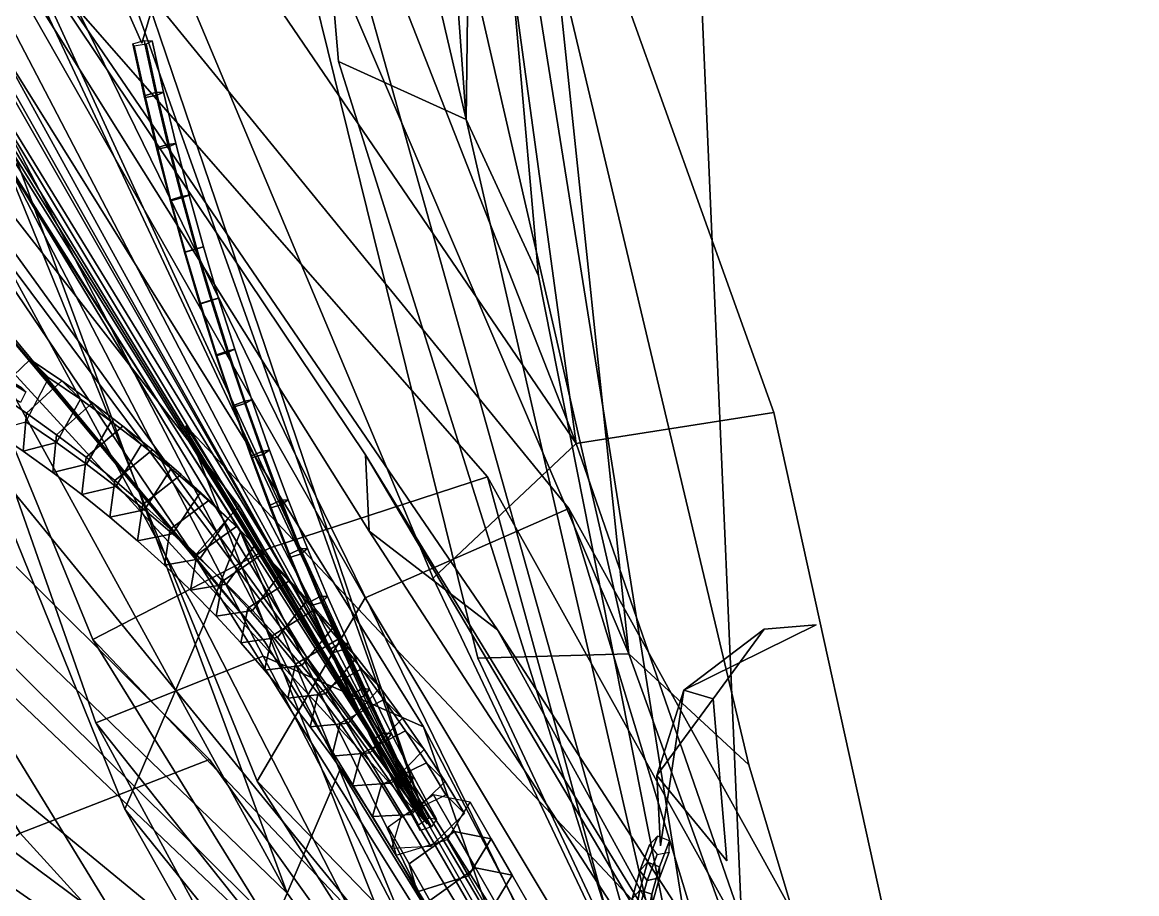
# Model space of a CAD drawing. Header units: metres. Extents: x -366 to 149, y -229 to 234.
# Drawn here: x -98.25 to -73.37, y 153.18 to 172.63 of the extents above; entities that cross this region are included whole.
import ezdxf

# ---------------------------------------------------------------- set-up
doc = ezdxf.new("R2010")
doc.units = ezdxf.units.M

msp = doc.modelspace()

# ---------------------------------------------------------------- linework, layer by layer
at = {"layer": 'coral-li_Intrnd', "color": 3}
for points in [[(-97.3675, 164.6307, 482.2883), (-98.07144, 165.1072, 482.7864), (-98.8379, 164.3724, 482.4055), (-98.1527, 163.909, 481.9208)], [(-96.9505, 164.2169, 483.2735), (-97.6544, 164.6933, 483.7716), (-98.07144, 165.1072, 482.7864), (-97.3675, 164.6307, 482.2883)], [(-97.488, 163.2493, 483.4912), (-98.1732, 163.7127, 483.9759), (-97.6544, 164.6933, 483.7716), (-96.9505, 164.2169, 483.2735)], [(-96.6783, 164.1352, 481.7884), (-97.3675, 164.6307, 482.2883), (-98.1527, 163.909, 481.9208), (-97.4818, 163.427, 481.4343)], [(-96.2613, 163.7213, 482.7736), (-96.9505, 164.2169, 483.2735), (-97.3675, 164.6307, 482.2883), (-96.6783, 164.1352, 481.7884)], [(-98.1527, 163.909, 481.9208), (-98.8379, 164.3724, 482.4055), (-98.9005, 163.5156, 483.1365), (-98.2267, 163.0601, 482.66)], [(-96.8171, 162.7672, 483.0047), (-97.488, 163.2493, 483.4912), (-96.9505, 164.2169, 483.2735), (-96.2613, 163.7213, 482.7736)], [(-96.00427, 163.6207, 481.2869), (-96.6783, 164.1352, 481.7884), (-97.4818, 163.427, 481.4343), (-96.8255, 162.9266, 480.9463)], [(-95.5872, 163.2069, 482.2721), (-96.2613, 163.7213, 482.7736), (-96.6783, 164.1352, 481.7884), (-96.00427, 163.6207, 481.2869)], [(-98.2267, 163.0601, 482.66), (-98.9005, 163.5156, 483.1365), (-98.1732, 163.7127, 483.9759), (-97.488, 163.2493, 483.4912)], [(-97.4818, 163.427, 481.4343), (-98.1527, 163.909, 481.9208), (-98.2267, 163.0601, 482.66), (-97.567, 162.5864, 482.1817)], [(-96.1608, 162.2668, 482.5167), (-96.8171, 162.7672, 483.0047), (-96.2613, 163.7213, 482.7736), (-95.5872, 163.2069, 482.2721)], [(-95.3456, 163.0878, 480.7843), (-96.00427, 163.6207, 481.2869), (-96.8255, 162.9266, 480.9463), (-96.1843, 162.4081, 480.4571)], [(-94.9286, 162.6739, 481.7695), (-95.5872, 163.2069, 482.2721), (-96.00427, 163.6207, 481.2869), (-95.3456, 163.0878, 480.7843)], [(-97.567, 162.5864, 482.1817), (-98.2267, 163.0601, 482.66), (-97.488, 163.2493, 483.4912), (-96.8171, 162.7672, 483.0047)], [(-96.8255, 162.9266, 480.9463), (-97.4818, 163.427, 481.4343), (-97.567, 162.5864, 482.1817), (-96.9218, 162.0946, 481.702)], [(-95.5196, 161.7484, 482.0275), (-96.1608, 162.2668, 482.5167), (-95.5872, 163.2069, 482.2721), (-94.9286, 162.6739, 481.7695)], [(-94.7029, 162.5367, 480.2806), (-95.3456, 163.0878, 480.7843), (-96.1843, 162.4081, 480.4571), (-95.5586, 161.872, 479.967)], [(-94.2858, 162.1228, 481.2659), (-94.9286, 162.6739, 481.7695), (-95.3456, 163.0878, 480.7843), (-94.7029, 162.5367, 480.2806)], [(-96.9218, 162.0946, 481.702), (-97.567, 162.5864, 482.1817), (-96.8171, 162.7672, 483.0047), (-96.1608, 162.2668, 482.5167)], [(-96.1843, 162.4081, 480.4571), (-96.8255, 162.9266, 480.9463), (-96.9218, 162.0946, 481.702), (-96.2913, 161.5851, 481.2211)], [(-94.07642, 161.9676, 479.7764), (-94.7029, 162.5367, 480.2806), (-95.5586, 161.872, 479.967), (-94.9487, 161.3184, 479.4763)], [(-94.8939, 161.2123, 481.5374), (-95.5196, 161.7484, 482.0275), (-94.9286, 162.6739, 481.7695), (-94.2858, 162.1228, 481.2659)], [(-93.6593, 161.5537, 480.7616), (-94.2858, 162.1228, 481.2659), (-94.7029, 162.5367, 480.2806), (-94.07642, 161.9676, 479.7764)], [(-96.2913, 161.5851, 481.2211), (-96.9218, 162.0946, 481.702), (-96.1608, 162.2668, 482.5167), (-95.5196, 161.7484, 482.0275)], [(-95.5586, 161.872, 479.967), (-96.1843, 162.4081, 480.4571), (-96.2913, 161.5851, 481.2211), (-95.676, 161.0582, 480.7393)], [(-93.4666, 161.3811, 479.2719), (-94.07642, 161.9676, 479.7764), (-94.9487, 161.3184, 479.4763), (-94.355, 160.7478, 478.9853)], [(-94.284, 160.6587, 481.0467), (-94.8939, 161.2123, 481.5374), (-94.2858, 162.1228, 481.2659), (-93.6593, 161.5537, 480.7616)], [(-93.04957, 160.9672, 480.2571), (-93.6593, 161.5537, 480.7616), (-94.07642, 161.9676, 479.7764), (-93.4666, 161.3811, 479.2719)], [(-95.676, 161.0582, 480.7393), (-96.2913, 161.5851, 481.2211), (-95.5196, 161.7484, 482.0275), (-94.8939, 161.2123, 481.5374)], [(-94.9487, 161.3184, 479.4763), (-95.5586, 161.872, 479.967), (-95.676, 161.0582, 480.7393), (-95.0763, 160.5141, 480.2569)], [(-93.6903, 160.0881, 480.5557), (-94.284, 160.6587, 481.0467), (-93.6593, 161.5537, 480.7616), (-93.04957, 160.9672, 480.2571)], [(-95.0763, 160.5141, 480.2569), (-95.676, 161.0582, 480.7393), (-94.8939, 161.2123, 481.5374), (-94.284, 160.6587, 481.0467)], [(-94.355, 160.7478, 478.9853), (-94.9487, 161.3184, 479.4763), (-95.0763, 160.5141, 480.2569), (-94.4924, 159.9533, 479.7741)], [(-92.8737, 160.7773, 478.7673), (-93.4666, 161.3811, 479.2719), (-94.355, 160.7478, 478.9853), (-93.7778, 160.1605, 478.4942)], [(-92.4567, 160.3634, 479.7525), (-93.04957, 160.9672, 480.2571), (-93.4666, 161.3811, 479.2719), (-92.8737, 160.7773, 478.7673)], [(-93.1131, 159.5007, 480.0646), (-93.6903, 160.0881, 480.5557), (-93.04957, 160.9672, 480.2571), (-92.4567, 160.3634, 479.7525)], [(-93.7778, 160.1605, 478.4942), (-94.355, 160.7478, 478.9853), (-94.4924, 159.9533, 479.7741), (-93.9249, 159.376, 479.2914)], [(-92.2983, 160.1568, 478.2631), (-92.8737, 160.7773, 478.7673), (-93.7778, 160.1605, 478.4942), (-93.2176, 159.5567, 478.0034)], [(-91.8813, 159.7429, 479.2483), (-92.4567, 160.3634, 479.7525), (-92.8737, 160.7773, 478.7673), (-92.2983, 160.1568, 478.2631)], [(-94.4924, 159.9533, 479.7741), (-95.0763, 160.5141, 480.2569), (-94.284, 160.6587, 481.0467), (-93.6903, 160.0881, 480.5557)], [(-92.5528, 158.897, 479.5739), (-93.1131, 159.5007, 480.0646), (-92.4567, 160.3634, 479.7525), (-91.8813, 159.7429, 479.2483)], [(-93.9249, 159.376, 479.2914), (-94.4924, 159.9533, 479.7741), (-93.6903, 160.0881, 480.5557), (-93.1131, 159.5007, 480.0646)], [(-93.2176, 159.5567, 478.0034), (-93.7778, 160.1605, 478.4942), (-93.9249, 159.376, 479.2914), (-93.374, 158.7827, 478.8089)], [(-91.7406, 159.5198, 477.7594), (-92.2983, 160.1568, 478.2631), (-93.2176, 159.5567, 478.0034), (-92.6745, 158.937, 477.5133)], [(-91.3235, 159.1059, 478.7446), (-91.8813, 159.7429, 479.2483), (-92.2983, 160.1568, 478.2631), (-91.7406, 159.5198, 477.7594)], [(-92.00986, 158.2773, 479.0836), (-92.5528, 158.897, 479.5739), (-91.8813, 159.7429, 479.2483), (-91.3235, 159.1059, 478.7446)], [(-93.374, 158.7827, 478.8089), (-93.9249, 159.376, 479.2914), (-93.1131, 159.5007, 480.0646), (-92.5528, 158.897, 479.5739)], [(-92.6745, 158.937, 477.5133), (-93.2176, 159.5567, 478.0034), (-93.374, 158.7827, 478.8089), (-92.84, 158.1736, 478.327)], [(-91.2009, 158.8667, 477.2566), (-91.7406, 159.5198, 477.7594), (-92.6745, 158.937, 477.5133), (-92.1491, 158.3017, 477.0239)], [(-90.7839, 158.4528, 478.2418), (-91.3235, 159.1059, 478.7446), (-91.7406, 159.5198, 477.7594), (-91.2009, 158.8667, 477.2566)], [(-91.4844, 157.642, 478.5943), (-92.00986, 158.2773, 479.0836), (-91.3235, 159.1059, 478.7446), (-90.7839, 158.4528, 478.2418)], [(-92.84, 158.1736, 478.327), (-93.374, 158.7827, 478.8089), (-92.5528, 158.897, 479.5739), (-92.00986, 158.2773, 479.0836)], [(-92.1491, 158.3017, 477.0239), (-92.6745, 158.937, 477.5133), (-92.84, 158.1736, 478.327), (-92.3233, 157.5491, 477.8459)], [(-90.6796, 158.198, 476.755), (-91.2009, 158.8667, 477.2566), (-92.1491, 158.3017, 477.0239), (-91.6415, 157.6511, 476.5358)], [(-90.2626, 157.7841, 477.7402), (-90.7839, 158.4528, 478.2418), (-91.2009, 158.8667, 477.2566), (-90.6796, 158.198, 476.755)], [(-92.3233, 157.5491, 477.8459), (-92.84, 158.1736, 478.327), (-92.00986, 158.2773, 479.0836), (-91.4844, 157.642, 478.5943)], [(-91.6415, 157.6511, 476.5358), (-92.1491, 158.3017, 477.0239), (-92.3233, 157.5491, 477.8459), (-91.8242, 156.9096, 477.366)], [(-90.9768, 156.9914, 478.1061), (-91.4844, 157.642, 478.5943), (-90.7839, 158.4528, 478.2418), (-90.2626, 157.7841, 477.7402)], [(-90.177, 157.514, 476.2549), (-90.6796, 158.198, 476.755), (-91.6415, 157.6511, 476.5358), (-91.1522, 156.9856, 476.0491)], [(-89.76, 157.1001, 477.2401), (-90.2626, 157.7841, 477.7402), (-90.6796, 158.198, 476.755), (-90.177, 157.514, 476.2549)], [(-90.4874, 156.3259, 477.6194), (-90.9768, 156.9914, 478.1061), (-90.2626, 157.7841, 477.7402), (-89.76, 157.1001, 477.2401)], [(-91.8242, 156.9096, 477.366), (-92.3233, 157.5491, 477.8459), (-91.4844, 157.642, 478.5943), (-90.9768, 156.9914, 478.1061)], [(-91.1522, 156.9856, 476.0491), (-91.6415, 157.6511, 476.5358), (-91.8242, 156.9096, 477.366), (-91.3429, 156.2556, 476.8876)], [(-89.6934, 156.8152, 475.7567), (-90.177, 157.514, 476.2549), (-91.1522, 156.9856, 476.0491), (-90.6813, 156.3057, 475.5641)], [(-89.2764, 156.4013, 476.7419), (-89.76, 157.1001, 477.2401), (-90.177, 157.514, 476.2549), (-89.6934, 156.8152, 475.7567)], [(-91.3429, 156.2556, 476.8876), (-91.8242, 156.9096, 477.366), (-90.9768, 156.9914, 478.1061), (-90.4874, 156.3259, 477.6194)], [(-90.6813, 156.3057, 475.5641), (-91.1522, 156.9856, 476.0491), (-91.3429, 156.2556, 476.8876), (-90.8798, 155.5873, 476.4108)], [(-90.01657, 155.646, 477.1345), (-90.4874, 156.3259, 477.6194), (-89.76, 157.1001, 477.2401), (-89.2764, 156.4013, 476.7419)], [(-89.2291, 156.1019, 475.2605), (-89.6934, 156.8152, 475.7567), (-90.6813, 156.3057, 475.5641), (-90.2291, 155.6118, 475.0812)], [(-88.8121, 155.688, 476.2457), (-89.2764, 156.4013, 476.7419), (-89.6934, 156.8152, 475.7567), (-89.2291, 156.1019, 475.2605)], [(-90.8798, 155.5873, 476.4108), (-91.3429, 156.2556, 476.8876), (-90.4874, 156.3259, 477.6194), (-90.01657, 155.646, 477.1345)], [(-90.2291, 155.6118, 475.0812), (-90.6813, 156.3057, 475.5641), (-90.8798, 155.5873, 476.4108), (-90.4352, 154.9052, 475.936)], [(-89.5644, 154.952, 476.6516), (-90.01657, 155.646, 477.1345), (-89.2764, 156.4013, 476.7419), (-88.8121, 155.688, 476.2457)], [(-88.7927, 155.3888, 474.7762), (-89.2291, 156.1019, 475.2605), (-90.2291, 155.6118, 475.0812), (-89.7928, 154.8986, 474.5969)], [(-88.3757, 154.9749, 475.7614), (-88.8121, 155.688, 476.2457), (-89.2291, 156.1019, 475.2605), (-88.7927, 155.3888, 474.7762)], [(-90.4352, 154.9052, 475.936), (-90.8798, 155.5873, 476.4108), (-90.01657, 155.646, 477.1345), (-89.5644, 154.952, 476.6516)], [(-89.7928, 154.8986, 474.5969), (-90.2291, 155.6118, 475.0812), (-90.4352, 154.9052, 475.936), (-89.9988, 154.192, 475.4518)], [(-89.128, 154.2389, 476.1673), (-89.5644, 154.952, 476.6516), (-88.8121, 155.688, 476.2457), (-88.3757, 154.9749, 475.7614)], [(-88.6002, 154.5739, 473.9558), (-89.06879, 155.3902, 474.4971), (-90.08513, 154.664, 474.7127), (-89.6166, 153.8476, 474.1714)], [(-87.7837, 154.409, 474.9113), (-88.2522, 155.2253, 475.4526), (-89.06879, 155.3902, 474.4971), (-88.6002, 154.5739, 473.9558)], [(-88.2878, 153.5793, 475.7264), (-88.7563, 154.3956, 476.2677), (-88.2522, 155.2253, 475.4526), (-87.7837, 154.409, 474.9113)], [(-89.9988, 154.192, 475.4518), (-90.4352, 154.9052, 475.936), (-89.5644, 154.952, 476.6516), (-89.128, 154.2389, 476.1673)], [(-89.6166, 153.8476, 474.1714), (-90.08513, 154.664, 474.7127), (-89.9062, 154.0434, 475.8035), (-89.4377, 153.2271, 475.2622)], [(-88.1317, 153.7576, 473.4146), (-88.6002, 154.5739, 473.9558), (-89.6166, 153.8476, 474.1714), (-89.1481, 153.0313, 473.6302)], [(-87.3152, 153.5927, 474.3701), (-87.7837, 154.409, 474.9113), (-88.6002, 154.5739, 473.9558), (-88.1317, 153.7576, 473.4146)], [(-89.4377, 153.2271, 475.2622), (-89.9062, 154.0434, 475.8035), (-88.7563, 154.3956, 476.2677), (-88.2878, 153.5793, 475.7264)], [(-87.8193, 152.7629, 475.1852), (-88.2878, 153.5793, 475.7264), (-87.7837, 154.409, 474.9113), (-87.3152, 153.5927, 474.3701)], [(-89.1481, 153.0313, 473.6302), (-89.6166, 153.8476, 474.1714), (-89.4377, 153.2271, 475.2622), (-88.9692, 152.4108, 474.7209)], [(-87.6632, 152.9413, 472.8733), (-88.1317, 153.7576, 473.4146), (-89.1481, 153.0313, 473.6302), (-88.6795, 152.215, 473.0889)], [(-86.8467, 152.7764, 473.8288), (-87.3152, 153.5927, 474.3701), (-88.1317, 153.7576, 473.4146), (-87.6632, 152.9413, 472.8733)], [(-88.9692, 152.4108, 474.7209), (-89.4377, 153.2271, 475.2622), (-88.2878, 153.5793, 475.7264), (-87.8193, 152.7629, 475.1852)], [(-87.3508, 151.9466, 474.6439), (-87.8193, 152.7629, 475.1852), (-87.3152, 153.5927, 474.3701), (-86.8467, 152.7764, 473.8288)]]:
    msp.add_3dface(points, dxfattribs=at)
at = {"layer": 'coral-li_Leaf', "color": 3}
for points in [[(-94.531, 175.7065, 477.1735), (-96.969, 175.3188, 476.3138), (-95.5802, 172.1651, 477.9004)], [(-94.531, 175.7065, 477.1735), (-95.5802, 172.1651, 477.9004), (-96.969, 175.3188, 476.3138)], [(-81.6875, 159.0879, 485.0714), (-80.5259, 159.1846, 482.1995), (-83.4784, 157.7223, 482.9172)], [(-81.6875, 159.0879, 485.0714), (-83.4784, 157.7223, 482.9172), (-80.5259, 159.1846, 482.1995)], [(-83.4784, 157.7223, 482.9172), (-82.8259, 157.5351, 486.6859), (-81.6875, 159.0879, 485.0714)], [(-83.4784, 157.7223, 482.9172), (-81.6875, 159.0879, 485.0714), (-82.8259, 157.5351, 486.6859)], [(-84.08285, 155.8219, 484.7333), (-83.4784, 157.7223, 482.9172), (-84.00317, 154.2538, 481.1805)], [(-84.08285, 155.8219, 484.7333), (-84.00317, 154.2538, 481.1805), (-83.4784, 157.7223, 482.9172)], [(-84.08285, 155.8219, 484.7333), (-82.8259, 157.5351, 486.6859), (-83.4784, 157.7223, 482.9172)], [(-84.08285, 155.8219, 484.7333), (-83.4784, 157.7223, 482.9172), (-82.8259, 157.5351, 486.6859)], [(-82.5244, 153.9133, 487.0021), (-82.8259, 157.5351, 486.6859), (-84.08285, 155.8219, 484.7333)], [(-82.5244, 153.9133, 487.0021), (-84.08285, 155.8219, 484.7333), (-82.8259, 157.5351, 486.6859)]]:
    msp.add_3dface(points, dxfattribs=at)
at = {"layer": 'coral-li_Mrstm', "color": 3}
for points in [[(-104.8204, 188.6067, 494.475), (-101.2788, 190.2804, 492.2462), (-89.2143, 154.741, 475.3503)], [(-104.8204, 188.6067, 494.475), (-89.2143, 154.741, 475.3503), (-101.2788, 190.2804, 492.2462)], [(-91.1929, 171.7577, 493.0459), (-92.6664, 189.0197, 507.8981), (-88.3433, 170.461, 496.4213)], [(-91.1929, 171.7577, 493.0459), (-88.3433, 170.461, 496.4213), (-92.6664, 189.0197, 507.8981)], [(-92.6664, 189.0197, 507.8981), (-89.5675, 187.4112, 511.6408), (-88.3433, 170.461, 496.4213)], [(-92.6664, 189.0197, 507.8981), (-88.3433, 170.461, 496.4213), (-89.5675, 187.4112, 511.6408)], [(-89.2143, 154.741, 475.3503), (-106.3688, 185.128, 497.0626), (-104.8204, 188.6067, 494.475)], [(-89.2143, 154.741, 475.3503), (-104.8204, 188.6067, 494.475), (-106.3688, 185.128, 497.0626)], [(-108.8452, 187.3463, 492.8919), (-109.7087, 187.922, 488.5063), (-89.2143, 154.741, 475.3503)], [(-108.8452, 187.3463, 492.8919), (-89.2143, 154.741, 475.3503), (-109.7087, 187.922, 488.5063)], [(-89.2143, 154.741, 475.3503), (-105.6423, 186.2432, 496.0095), (-108.8452, 187.3463, 492.8919)], [(-89.2143, 154.741, 475.3503), (-108.8452, 187.3463, 492.8919), (-105.6423, 186.2432, 496.0095)], [(-88.3433, 170.461, 496.4213), (-89.5675, 187.4112, 511.6408), (-88.1767, 183.4072, 514.5099)], [(-88.3433, 170.461, 496.4213), (-88.1767, 183.4072, 514.5099), (-89.5675, 187.4112, 511.6408)], [(-89.2143, 154.741, 475.3503), (-106.6942, 186.5054, 494.7036), (-110.6413, 184.3971, 495.7852)], [(-89.2143, 154.741, 475.3503), (-110.6413, 184.3971, 495.7852), (-106.6942, 186.5054, 494.7036)], [(-89.2143, 154.741, 475.3503), (-107.8763, 184.6906, 496.4174), (-104.0914, 186.4483, 498.3613)], [(-89.2143, 154.741, 475.3503), (-104.0914, 186.4483, 498.3613), (-107.8763, 184.6906, 496.4174)], [(-104.0914, 186.4483, 498.3613), (-100.1881, 185.4975, 500.4039), (-89.2143, 154.741, 475.3503)], [(-104.0914, 186.4483, 498.3613), (-89.2143, 154.741, 475.3503), (-100.1881, 185.4975, 500.4039)], [(-89.2143, 154.741, 475.3503), (-108.0805, 185.5547, 494.9374), (-107.7432, 183.8074, 499.1833)], [(-89.2143, 154.741, 475.3503), (-107.7432, 183.8074, 499.1833), (-108.0805, 185.5547, 494.9374)], [(-87.64, 159.0697, 481.8206), (-105.638, 185.3967, 494.0129), (-90.5045, 161.2725, 478.1955)], [(-87.64, 159.0697, 481.8206), (-90.5045, 161.2725, 478.1955), (-105.638, 185.3967, 494.0129)], [(-90.5045, 161.2725, 478.1955), (-105.638, 185.3967, 494.0129), (-90.5876, 162.9803, 473.3711)], [(-90.5045, 161.2725, 478.1955), (-90.5876, 162.9803, 473.3711), (-105.638, 185.3967, 494.0129)], [(-93.00914, 155.6958, 482.2617), (-104.8594, 184.8355, 495.5332), (-90.5984, 159.7879, 480.3533)], [(-93.00914, 155.6958, 482.2617), (-90.5984, 159.7879, 480.3533), (-104.8594, 184.8355, 495.5332)], [(-90.5984, 159.7879, 480.3533), (-104.8594, 184.8355, 495.5332), (-86.05058, 161.7797, 479.1092)], [(-90.5984, 159.7879, 480.3533), (-86.05058, 161.7797, 479.1092), (-104.8594, 184.8355, 495.5332)], [(-87.8677, 162.4888, 476.4667), (-107.2332, 184.5813, 493.8619), (-92.7183, 160.8985, 476.8434)], [(-87.8677, 162.4888, 476.4667), (-92.7183, 160.8985, 476.8434), (-107.2332, 184.5813, 493.8619)], [(-92.7183, 160.8985, 476.8434), (-107.2332, 184.5813, 493.8619), (-96.6756, 158.8582, 474.3184)], [(-92.7183, 160.8985, 476.8434), (-96.6756, 158.8582, 474.3184), (-107.2332, 184.5813, 493.8619)], [(-110.6413, 184.3971, 495.7852), (-113.9067, 181.6595, 494.3176), (-89.2143, 154.741, 475.3503)], [(-110.6413, 184.3971, 495.7852), (-89.2143, 154.741, 475.3503), (-113.9067, 181.6595, 494.3176)], [(-85.8818, 163.2271, 474.2964), (-93.8228, 183.4959, 481.1195), (-88.7709, 184.2805, 480.8717)], [(-85.8818, 163.2271, 474.2964), (-88.7709, 184.2805, 480.8717), (-93.8228, 183.4959, 481.1195)], [(-85.8818, 163.2271, 474.2964), (-88.7709, 184.2805, 480.8717), (-81.4768, 163.9229, 473.6458)], [(-85.8818, 163.2271, 474.2964), (-81.4768, 163.9229, 473.6458), (-88.7709, 184.2805, 480.8717)], [(-107.7432, 183.8074, 499.1833), (-108.1104, 180.0891, 501.7034), (-89.2143, 154.741, 475.3503)], [(-107.7432, 183.8074, 499.1833), (-89.2143, 154.741, 475.3503), (-108.1104, 180.0891, 501.7034)], [(-96.6053, 156.9981, 477.1846), (-105.9662, 183.6681, 496.336), (-92.8711, 158.4825, 480.3549)], [(-96.6053, 156.9981, 477.1846), (-92.8711, 158.4825, 480.3549), (-105.9662, 183.6681, 496.336)], [(-92.8711, 158.4825, 480.3549), (-105.9662, 183.6681, 496.336), (-89.2921, 156.9044, 483.6563)], [(-92.8711, 158.4825, 480.3549), (-89.2921, 156.9044, 483.6563), (-105.9662, 183.6681, 496.336)], [(-93.3798, 161.2598, 473.549), (-107.4554, 183.5085, 495.2875), (-94.201, 159.1793, 478.1528)], [(-93.3798, 161.2598, 473.549), (-94.201, 159.1793, 478.1528), (-107.4554, 183.5085, 495.2875)], [(-94.201, 159.1793, 478.1528), (-107.4554, 183.5085, 495.2875), (-95.9578, 155.0716, 480.6507)], [(-94.201, 159.1793, 478.1528), (-95.9578, 155.0716, 480.6507), (-107.4554, 183.5085, 495.2875)], [(-97.5017, 180.2704, 482.6229), (-93.8228, 183.4959, 481.1195), (-85.8818, 163.2271, 474.2964)], [(-97.5017, 180.2704, 482.6229), (-85.8818, 163.2271, 474.2964), (-93.8228, 183.4959, 481.1195)], [(-88.3433, 170.461, 496.4213), (-88.1767, 183.4072, 514.5099), (-86.723, 166.9739, 498.7719)], [(-88.3433, 170.461, 496.4213), (-86.723, 166.9739, 498.7719), (-88.1767, 183.4072, 514.5099)], [(-89.07568, 160.2243, 475.7026), (-97.5017, 180.2704, 482.6229), (-85.8818, 163.2271, 474.2964)], [(-89.07568, 160.2243, 475.7026), (-85.8818, 163.2271, 474.2964), (-97.5017, 180.2704, 482.6229)], [(-81.7181, 141.6799, 466.6901), (-91.9109, 177.9874, 483.0287), (-87.839, 180.0431, 482.4059)], [(-81.7181, 141.6799, 466.6901), (-87.839, 180.0431, 482.4059), (-91.9109, 177.9874, 483.0287)], [(-87.839, 180.0431, 482.4059), (-83.3655, 179.5704, 482.68), (-81.7181, 141.6799, 466.6901)], [(-87.839, 180.0431, 482.4059), (-81.7181, 141.6799, 466.6901), (-83.3655, 179.5704, 482.68)], [(-94.4057, 160.7161, 470.705), (-108.229, 177.4043, 477.8367), (-106.7903, 179.0253, 473.1999)], [(-94.4057, 160.7161, 470.705), (-106.7903, 179.0253, 473.1999), (-108.229, 177.4043, 477.8367)], [(-94.4057, 160.7161, 470.705), (-106.7903, 179.0253, 473.1999), (-93.4058, 161.8426, 466.4574)], [(-94.4057, 160.7161, 470.705), (-93.4058, 161.8426, 466.4574), (-106.7903, 179.0253, 473.1999)], [(-102.2223, 177.545, 473.7234), (-99.763, 178.5175, 470.0741), (-81.7181, 141.6799, 466.6901)], [(-102.2223, 177.545, 473.7234), (-81.7181, 141.6799, 466.6901), (-99.763, 178.5175, 470.0741)], [(-106.6496, 175.2868, 482.2208), (-108.229, 177.4043, 477.8367), (-94.4057, 160.7161, 470.705)], [(-106.6496, 175.2868, 482.2208), (-94.4057, 160.7161, 470.705), (-108.229, 177.4043, 477.8367)], [(-81.7181, 141.6799, 466.6901), (-102.2364, 175.4972, 477.8466), (-102.2223, 177.545, 473.7234)], [(-81.7181, 141.6799, 466.6901), (-102.2223, 177.545, 473.7234), (-102.2364, 175.4972, 477.8466)], [(-88.0824, 158.4382, 479.2563), (-92.7393, 177.3127, 491.2061), (-84.7081, 158.5365, 482.3867)], [(-88.0824, 158.4382, 479.2563), (-84.7081, 158.5365, 482.3867), (-92.7393, 177.3127, 491.2061)], [(-92.7393, 177.3127, 491.2061), (-89.01132, 177.2446, 494.7126), (-84.7081, 158.5365, 482.3867)], [(-92.7393, 177.3127, 491.2061), (-84.7081, 158.5365, 482.3867), (-89.01132, 177.2446, 494.7126)], [(-84.7081, 158.5365, 482.3867), (-89.01132, 177.2446, 494.7126), (-86.3709, 174.3167, 497.9767)], [(-84.7081, 158.5365, 482.3867), (-86.3709, 174.3167, 497.9767), (-89.01132, 177.2446, 494.7126)], [(-92.834, 158.8063, 474.588), (-106.6496, 175.2868, 482.2208), (-94.4057, 160.7161, 470.705)], [(-92.834, 158.8063, 474.588), (-94.4057, 160.7161, 470.705), (-106.6496, 175.2868, 482.2208)], [(-84.7081, 158.5365, 482.3867), (-86.3709, 174.3167, 497.9767), (-82.02849, 156.058, 485.0302)], [(-84.7081, 158.5365, 482.3867), (-82.02849, 156.058, 485.0302), (-86.3709, 174.3167, 497.9767)], [(-81.7181, 141.6799, 466.6901), (-91.1929, 171.7577, 493.0459), (-88.3433, 170.461, 496.4213)], [(-81.7181, 141.6799, 466.6901), (-88.3433, 170.461, 496.4213), (-91.1929, 171.7577, 493.0459)], [(-98.773, 170.6139, 496.0865), (-100.1653, 167.4366, 499.8501), (-92.336, 153.1947, 483.8405)], [(-98.773, 170.6139, 496.0865), (-92.336, 153.1947, 483.8405), (-100.1653, 167.4366, 499.8501)], [(-91.1533, 155.9516, 480.3483), (-98.773, 170.6139, 496.0865), (-92.336, 153.1947, 483.8405)], [(-91.1533, 155.9516, 480.3483), (-92.336, 153.1947, 483.8405), (-98.773, 170.6139, 496.0865)], [(-88.3433, 170.461, 496.4213), (-86.723, 166.9739, 498.7719), (-81.7181, 141.6799, 466.6901)], [(-88.3433, 170.461, 496.4213), (-81.7181, 141.6799, 466.6901), (-86.723, 166.9739, 498.7719)], [(-94.07322, 156.1778, 477.4796), (-107.3208, 169.369, 490.5652), (-98.295, 154.5341, 476.6622)], [(-94.07322, 156.1778, 477.4796), (-98.295, 154.5341, 476.6622), (-107.3208, 169.369, 490.5652)], [(-81.7181, 141.6799, 466.6901), (-107.9961, 167.7053, 484.6127), (-111.75, 166.3956, 482.2917)], [(-81.7181, 141.6799, 466.6901), (-111.75, 166.3956, 482.2917), (-107.9961, 167.7053, 484.6127)], [(-92.336, 153.1947, 483.8405), (-100.1653, 167.4366, 499.8501), (-102.5458, 163.0467, 500.9731)], [(-92.336, 153.1947, 483.8405), (-102.5458, 163.0467, 500.9731), (-100.1653, 167.4366, 499.8501)], [(-111.75, 166.3956, 482.2917), (-113.4077, 165.2605, 478.2575), (-81.7181, 141.6799, 466.6901)], [(-111.75, 166.3956, 482.2917), (-81.7181, 141.6799, 466.6901), (-113.4077, 165.2605, 478.2575)], [(-81.7181, 141.6799, 466.6901), (-101.0679, 165.3593, 494.1483), (-103.0429, 161.9514, 496.5315)], [(-81.7181, 141.6799, 466.6901), (-103.0429, 161.9514, 496.5315), (-101.0679, 165.3593, 494.1483)], [(-85.8818, 163.2271, 474.2964), (-81.4768, 163.9229, 473.6458), (-73.3731, 127.1401, 457.0495)], [(-85.8818, 163.2271, 474.2964), (-73.3731, 127.1401, 457.0495), (-81.4768, 163.9229, 473.6458)], [(-76.6084, 144.5161, 469.4506), (-94.5954, 163.6253, 491.2908), (-81.1398, 142.4079, 470.5554)], [(-76.6084, 144.5161, 469.4506), (-81.1398, 142.4079, 470.5554), (-94.5954, 163.6253, 491.2908)], [(-81.1398, 142.4079, 470.5554), (-94.5954, 163.6253, 491.2908), (-85.2693, 140.0797, 468.6255)], [(-81.1398, 142.4079, 470.5554), (-85.2693, 140.0797, 468.6255), (-94.5954, 163.6253, 491.2908)], [(-73.3731, 127.1401, 457.0495), (-89.07568, 160.2243, 475.7026), (-85.8818, 163.2271, 474.2964)], [(-73.3731, 127.1401, 457.0495), (-85.8818, 163.2271, 474.2964), (-89.07568, 160.2243, 475.7026)], [(-92.336, 153.1947, 483.8405), (-102.5458, 163.0467, 500.9731), (-94.05174, 149.1875, 484.9849)], [(-92.336, 153.1947, 483.8405), (-94.05174, 149.1875, 484.9849), (-102.5458, 163.0467, 500.9731)], [(-79.749, 144.7081, 466.7772), (-90.5045, 161.2725, 478.1955), (-90.5876, 162.9803, 473.3711)], [(-79.749, 144.7081, 466.7772), (-90.5876, 162.9803, 473.3711), (-90.5045, 161.2725, 478.1955)], [(-79.749, 144.7081, 466.7772), (-90.5876, 162.9803, 473.3711), (-80.1296, 145.9145, 462.4515)], [(-79.749, 144.7081, 466.7772), (-80.1296, 145.9145, 462.4515), (-90.5876, 162.9803, 473.3711)], [(-87.8677, 162.4888, 476.4667), (-92.7183, 160.8985, 476.8434), (-82.9069, 144.3566, 464.5739)], [(-87.8677, 162.4888, 476.4667), (-82.9069, 144.3566, 464.5739), (-92.7183, 160.8985, 476.8434)], [(-78.5457, 145.7452, 464.0779), (-87.8677, 162.4888, 476.4667), (-82.9069, 144.3566, 464.5739)], [(-78.5457, 145.7452, 464.0779), (-82.9069, 144.3566, 464.5739), (-87.8677, 162.4888, 476.4667)], [(-103.0429, 161.9514, 496.5315), (-105.2269, 158.0184, 496.2615), (-81.7181, 141.6799, 466.6901)], [(-103.0429, 161.9514, 496.5315), (-81.7181, 141.6799, 466.6901), (-105.2269, 158.0184, 496.2615)], [(-94.4057, 160.7161, 470.705), (-93.4058, 161.8426, 466.4574), (-73.3731, 127.1401, 457.0495)], [(-94.4057, 160.7161, 470.705), (-73.3731, 127.1401, 457.0495), (-93.4058, 161.8426, 466.4574)], [(-80.165, 142.4208, 469.8667), (-90.5984, 159.7879, 480.3533), (-86.05058, 161.7797, 479.1092)], [(-80.165, 142.4208, 469.8667), (-86.05058, 161.7797, 479.1092), (-90.5984, 159.7879, 480.3533)], [(-80.165, 142.4208, 469.8667), (-86.05058, 161.7797, 479.1092), (-76.3039, 144.1918, 468.3612)], [(-80.165, 142.4208, 469.8667), (-76.3039, 144.1918, 468.3612), (-86.05058, 161.7797, 479.1092)], [(-93.3798, 161.2598, 473.549), (-94.201, 159.1793, 478.1528), (-85.304, 141.8488, 466.2812)], [(-93.3798, 161.2598, 473.549), (-85.304, 141.8488, 466.2812), (-94.201, 159.1793, 478.1528)], [(-84.626, 143.5856, 462.0719), (-93.3798, 161.2598, 473.549), (-85.304, 141.8488, 466.2812)], [(-84.626, 143.5856, 462.0719), (-85.304, 141.8488, 466.2812), (-93.3798, 161.2598, 473.549)], [(-87.64, 159.0697, 481.8206), (-90.5045, 161.2725, 478.1955), (-79.749, 144.7081, 466.7772)], [(-87.64, 159.0697, 481.8206), (-79.749, 144.7081, 466.7772), (-90.5045, 161.2725, 478.1955)], [(-82.9069, 144.3566, 464.5739), (-92.7183, 160.8985, 476.8434), (-96.6756, 158.8582, 474.3184)], [(-82.9069, 144.3566, 464.5739), (-96.6756, 158.8582, 474.3184), (-92.7183, 160.8985, 476.8434)], [(-73.3731, 127.1401, 457.0495), (-92.834, 158.8063, 474.588), (-94.4057, 160.7161, 470.705)], [(-73.3731, 127.1401, 457.0495), (-94.4057, 160.7161, 470.705), (-92.834, 158.8063, 474.588)], [(-93.00914, 155.6958, 482.2617), (-90.5984, 159.7879, 480.3533), (-80.165, 142.4208, 469.8667)], [(-93.00914, 155.6958, 482.2617), (-80.165, 142.4208, 469.8667), (-90.5984, 159.7879, 480.3533)], [(-85.304, 141.8488, 466.2812), (-94.201, 159.1793, 478.1528), (-95.9578, 155.0716, 480.6507)], [(-85.304, 141.8488, 466.2812), (-95.9578, 155.0716, 480.6507), (-94.201, 159.1793, 478.1528)], [(-77.04827, 142.7226, 469.9328), (-87.64, 159.0697, 481.8206), (-79.749, 144.7081, 466.7772)], [(-77.04827, 142.7226, 469.9328), (-79.749, 144.7081, 466.7772), (-87.64, 159.0697, 481.8206)], [(-82.9069, 144.3566, 464.5739), (-96.6756, 158.8582, 474.3184), (-86.364, 142.2225, 462.6231)], [(-82.9069, 144.3566, 464.5739), (-86.364, 142.2225, 462.6231), (-96.6756, 158.8582, 474.3184)], [(-96.6053, 156.9981, 477.1846), (-92.8711, 158.4825, 480.3549), (-83.5839, 140.6344, 469.6017)], [(-96.6053, 156.9981, 477.1846), (-83.5839, 140.6344, 469.6017), (-92.8711, 158.4825, 480.3549)], [(-83.5839, 140.6344, 469.6017), (-92.8711, 158.4825, 480.3549), (-89.2921, 156.9044, 483.6563)], [(-83.5839, 140.6344, 469.6017), (-89.2921, 156.9044, 483.6563), (-92.8711, 158.4825, 480.3549)], [(-73.3731, 127.1401, 457.0495), (-88.0824, 158.4382, 479.2563), (-84.7081, 158.5365, 482.3867)], [(-73.3731, 127.1401, 457.0495), (-84.7081, 158.5365, 482.3867), (-88.0824, 158.4382, 479.2563)], [(-84.7081, 158.5365, 482.3867), (-82.02849, 156.058, 485.0302), (-73.3731, 127.1401, 457.0495)], [(-84.7081, 158.5365, 482.3867), (-73.3731, 127.1401, 457.0495), (-82.02849, 156.058, 485.0302)], [(-86.9118, 139.1448, 466.7909), (-96.6053, 156.9981, 477.1846), (-83.5839, 140.6344, 469.6017)], [(-86.9118, 139.1448, 466.7909), (-83.5839, 140.6344, 469.6017), (-96.6053, 156.9981, 477.1846)], [(-83.5839, 140.6344, 469.6017), (-89.2921, 156.9044, 483.6563), (-80.1382, 139.4192, 472.2403)], [(-83.5839, 140.6344, 469.6017), (-80.1382, 139.4192, 472.2403), (-89.2921, 156.9044, 483.6563)], [(-73.3731, 127.1401, 457.0495), (-94.07322, 156.1778, 477.4796), (-98.295, 154.5341, 476.6622)], [(-73.3731, 127.1401, 457.0495), (-98.295, 154.5341, 476.6622), (-94.07322, 156.1778, 477.4796)], [(-73.3731, 127.1401, 457.0495), (-91.1533, 155.9516, 480.3483), (-92.336, 153.1947, 483.8405)], [(-73.3731, 127.1401, 457.0495), (-92.336, 153.1947, 483.8405), (-91.1533, 155.9516, 480.3483)], [(-82.1891, 138.6667, 471.5999), (-93.00914, 155.6958, 482.2617), (-80.165, 142.4208, 469.8667)], [(-82.1891, 138.6667, 471.5999), (-80.165, 142.4208, 469.8667), (-93.00914, 155.6958, 482.2617)], [(-85.304, 141.8488, 466.2812), (-95.9578, 155.0716, 480.6507), (-86.4496, 138.1837, 468.6405)], [(-85.304, 141.8488, 466.2812), (-86.4496, 138.1837, 468.6405), (-95.9578, 155.0716, 480.6507)], [(-98.295, 154.5341, 476.6622), (-101.043, 152.742, 473.5721), (-73.3731, 127.1401, 457.0495)], [(-98.295, 154.5341, 476.6622), (-73.3731, 127.1401, 457.0495), (-101.043, 152.742, 473.5721)], [(-92.336, 153.1947, 483.8405), (-94.05174, 149.1875, 484.9849), (-73.3731, 127.1401, 457.0495)], [(-92.336, 153.1947, 483.8405), (-73.3731, 127.1401, 457.0495), (-94.05174, 149.1875, 484.9849)]]:
    msp.add_3dface(points, dxfattribs=at)
at = {"layer": 'coral-li_Petiole', "color": 3}
for points in [[(-95.5298, 170.9898, 478.2718), (-95.7841, 172.1468, 478.0238), (-95.5301, 172.2245, 478.1263), (-95.2758, 171.0676, 478.3743)], [(-95.5013, 170.9506, 477.996), (-95.7526, 172.095, 477.7504), (-95.7841, 172.1468, 478.0238), (-95.5298, 170.9898, 478.2718)], [(-95.2758, 171.0676, 478.3743), (-95.5301, 172.2245, 478.1263), (-95.3478, 172.219, 477.9138), (-95.0965, 171.0746, 478.1595)], [(-95.0965, 171.0746, 478.1595), (-95.3478, 172.219, 477.9138), (-95.4846, 172.1394, 477.6829), (-95.235, 171.0027, 477.927)], [(-95.235, 171.0027, 477.927), (-95.4846, 172.1394, 477.6829), (-95.7526, 172.095, 477.7504), (-95.5013, 170.9506, 477.996)], [(-95.2522, 169.8279, 478.4655), (-95.5298, 170.9898, 478.2718), (-95.2758, 171.0676, 478.3743), (-94.9982, 169.9057, 478.568)], [(-95.2267, 169.8013, 478.1879), (-95.5013, 170.9506, 477.996), (-95.5298, 170.9898, 478.2718), (-95.2522, 169.8279, 478.4655)], [(-94.9624, 169.8611, 478.1177), (-95.235, 171.0027, 477.927), (-95.5013, 170.9506, 477.996), (-95.2267, 169.8013, 478.1879)], [(-94.9982, 169.9057, 478.568), (-95.2758, 171.0676, 478.3743), (-95.0965, 171.0746, 478.1595), (-94.8219, 169.9253, 478.3513)], [(-94.8219, 169.9253, 478.3513), (-95.0965, 171.0746, 478.1595), (-95.235, 171.0027, 477.927), (-94.9624, 169.8611, 478.1177)], [(-94.9517, 168.6638, 478.6043), (-95.2522, 169.8279, 478.4655), (-94.9982, 169.9057, 478.568), (-94.6977, 168.7416, 478.7068)], [(-94.6977, 168.7416, 478.7068), (-94.9982, 169.9057, 478.568), (-94.8219, 169.9253, 478.3513), (-94.5248, 168.7738, 478.4889)], [(-94.5248, 168.7738, 478.4889), (-94.8219, 169.9253, 478.3513), (-94.9624, 169.8611, 478.1177), (-94.6673, 168.7174, 478.2546)], [(-94.9296, 168.6498, 478.3255), (-95.2267, 169.8013, 478.1879), (-95.2522, 169.8279, 478.4655), (-94.9517, 168.6638, 478.6043)], [(-94.6673, 168.7174, 478.2546), (-94.9624, 169.8611, 478.1177), (-95.2267, 169.8013, 478.1879), (-94.9296, 168.6498, 478.3255)], [(-94.6291, 167.5003, 478.688), (-94.9517, 168.6638, 478.6043), (-94.6977, 168.7416, 478.7068), (-94.3751, 167.5781, 478.7905)], [(-94.6107, 167.4989, 478.4086), (-94.9296, 168.6498, 478.3255), (-94.9517, 168.6638, 478.6043), (-94.6291, 167.5003, 478.688)], [(-94.3506, 167.5742, 478.3373), (-94.6673, 168.7174, 478.2546), (-94.9296, 168.6498, 478.3255), (-94.6107, 167.4989, 478.4086)], [(-94.3751, 167.5781, 478.7905), (-94.6977, 168.7416, 478.7068), (-94.5248, 168.7738, 478.4889), (-94.2059, 167.6229, 478.572)], [(-94.2059, 167.6229, 478.572), (-94.5248, 168.7738, 478.4889), (-94.6673, 168.7174, 478.2546), (-94.3506, 167.5742, 478.3373)], [(-94.2853, 166.3403, 478.7163), (-94.6291, 167.5003, 478.688), (-94.3751, 167.5781, 478.7905), (-94.03135, 166.4181, 478.8188)], [(-94.2707, 166.3514, 478.4369), (-94.6107, 167.4989, 478.4086), (-94.6291, 167.5003, 478.688), (-94.2853, 166.3403, 478.7163)], [(-94.01301, 166.4344, 478.3657), (-94.3506, 167.5742, 478.3373), (-94.6107, 167.4989, 478.4086), (-94.2707, 166.3514, 478.4369)], [(-94.03135, 166.4181, 478.8188), (-94.3751, 167.5781, 478.7905), (-94.2059, 167.6229, 478.572), (-93.8659, 166.4754, 478.6004)], [(-93.8659, 166.4754, 478.6004), (-94.2059, 167.6229, 478.572), (-94.3506, 167.5742, 478.3373), (-94.01301, 166.4344, 478.3657)], [(-93.6552, 165.3007, 478.3396), (-94.01301, 166.4344, 478.3657), (-94.2707, 166.3514, 478.4369), (-93.9105, 165.2101, 478.4105)], [(-93.667, 165.2643, 478.7918), (-94.03135, 166.4181, 478.8188), (-93.8659, 166.4754, 478.6004), (-93.5056, 165.3341, 478.5739)], [(-93.5056, 165.3341, 478.5739), (-93.8659, 166.4754, 478.6004), (-94.01301, 166.4344, 478.3657), (-93.6552, 165.3007, 478.3396)], [(-93.921, 165.1865, 478.6893), (-94.2853, 166.3403, 478.7163), (-94.03135, 166.4181, 478.8188), (-93.667, 165.2643, 478.7918)], [(-93.9105, 165.2101, 478.4105), (-94.2707, 166.3514, 478.4369), (-94.2853, 166.3403, 478.7163), (-93.921, 165.1865, 478.6893)], [(-93.5371, 164.0417, 478.6068), (-93.921, 165.1865, 478.6893), (-93.667, 165.2643, 478.7918), (-93.2831, 164.1195, 478.7094)], [(-93.5308, 164.0776, 478.3292), (-93.9105, 165.2101, 478.4105), (-93.921, 165.1865, 478.6893), (-93.5371, 164.0417, 478.6068)], [(-93.2782, 164.1759, 478.259), (-93.6552, 165.3007, 478.3396), (-93.9105, 165.2101, 478.4105), (-93.5308, 164.0776, 478.3292)], [(-93.2831, 164.1195, 478.7094), (-93.667, 165.2643, 478.7918), (-93.5056, 165.3341, 478.5739), (-93.126, 164.2016, 478.4926)], [(-93.126, 164.2016, 478.4926), (-93.5056, 165.3341, 478.5739), (-93.6552, 165.3007, 478.3396), (-93.2782, 164.1759, 478.259)], [(-98.1716, 164.3854, 483.3528), (-99.02934, 164.8976, 483.9309), (-99.1288, 164.9963, 483.6959), (-98.2711, 164.4842, 483.1177)], [(-98.2862, 164.1457, 483.3951), (-99.1439, 164.6578, 483.9733), (-99.02934, 164.8976, 483.9309), (-98.1716, 164.3854, 483.3528)], [(-92.8806, 162.9865, 478.5718), (-93.2831, 164.1195, 478.7094), (-93.126, 164.2016, 478.4926), (-92.7279, 163.0808, 478.3568)], [(-92.7279, 163.0808, 478.3568), (-93.126, 164.2016, 478.4926), (-93.2782, 164.1759, 478.259), (-92.8828, 163.0625, 478.1244)], [(-93.1346, 162.9087, 478.4693), (-93.5371, 164.0417, 478.6068), (-93.2831, 164.1195, 478.7094), (-92.8806, 162.9865, 478.5718)], [(-93.1327, 162.9568, 478.1934), (-93.5308, 164.0776, 478.3292), (-93.5371, 164.0417, 478.6068), (-93.1346, 162.9087, 478.4693)], [(-92.8828, 163.0625, 478.1244), (-93.2782, 164.1759, 478.259), (-93.5308, 164.0776, 478.3292), (-93.1327, 162.9568, 478.1934)], [(-92.7143, 161.7902, 478.2769), (-93.1346, 162.9087, 478.4693), (-92.8806, 162.9865, 478.5718), (-92.4604, 161.868, 478.3794)], [(-92.7172, 161.8503, 478.0034), (-93.1327, 162.9568, 478.1934), (-93.1346, 162.9087, 478.4693), (-92.7143, 161.7902, 478.2769)], [(-92.4701, 161.9634, 477.9358), (-92.8828, 163.0625, 478.1244), (-93.1327, 162.9568, 478.1934), (-92.7172, 161.8503, 478.0034)], [(-92.3123, 161.9743, 478.1668), (-92.7279, 163.0808, 478.3568), (-92.8828, 163.0625, 478.1244), (-92.4701, 161.9634, 477.9358)], [(-92.4604, 161.868, 478.3794), (-92.8806, 162.9865, 478.5718), (-92.7279, 163.0808, 478.3568), (-92.3123, 161.9743, 478.1668)], [(-92.04102, 160.8812, 477.6938), (-92.4701, 161.9634, 477.9358), (-92.7172, 161.8503, 478.0034), (-92.2851, 160.7608, 477.7596)], [(-91.8802, 160.8848, 477.9231), (-92.3123, 161.9743, 478.1668), (-92.4701, 161.9634, 477.9358), (-92.04102, 160.8812, 477.6938)], [(-92.02349, 160.7667, 478.1327), (-92.4604, 161.868, 478.3794), (-92.3123, 161.9743, 478.1668), (-91.8802, 160.8848, 477.9231)], [(-92.2851, 160.7608, 477.7596), (-92.7172, 161.8503, 478.0034), (-92.7143, 161.7902, 478.2769), (-92.2774, 160.6889, 478.0301)], [(-92.2774, 160.6889, 478.0301), (-92.7143, 161.7902, 478.2769), (-92.4604, 161.868, 478.3794), (-92.02349, 160.7667, 478.1327)], [(-91.5965, 159.8184, 477.399), (-92.04102, 160.8812, 477.6938), (-92.2851, 160.7608, 477.7596), (-91.8375, 159.6909, 477.4626)], [(-91.8375, 159.6909, 477.4626), (-92.2851, 160.7608, 477.7596), (-92.2774, 160.6889, 478.0301), (-91.8249, 159.6074, 477.7296)], [(-91.8249, 159.6074, 477.7296), (-92.2774, 160.6889, 478.0301), (-92.02349, 160.7667, 478.1327), (-91.5709, 159.6852, 477.8321)], [(-91.4326, 159.8149, 477.6261), (-91.8802, 160.8848, 477.9231), (-92.04102, 160.8812, 477.6938), (-91.5965, 159.8184, 477.399)], [(-91.5709, 159.6852, 477.8321), (-92.02349, 160.7667, 478.1327), (-91.8802, 160.8848, 477.9231), (-91.4326, 159.8149, 477.6261)], [(-91.1377, 158.7777, 477.0521), (-91.5965, 159.8184, 477.399), (-91.8375, 159.6909, 477.4626), (-91.3756, 158.6432, 477.1132)], [(-90.9707, 158.7672, 477.2766), (-91.4326, 159.8149, 477.6261), (-91.5965, 159.8184, 477.399), (-91.1377, 158.7777, 477.0521)], [(-91.1038, 158.6262, 477.4786), (-91.5709, 159.6852, 477.8321), (-91.4326, 159.8149, 477.6261), (-90.9707, 158.7672, 477.2766)], [(-91.3756, 158.6432, 477.1132), (-91.8375, 159.6909, 477.4626), (-91.8249, 159.6074, 477.7296), (-91.3578, 158.5484, 477.3761)], [(-91.3578, 158.5484, 477.3761), (-91.8249, 159.6074, 477.7296), (-91.5709, 159.6852, 477.8321), (-91.1038, 158.6262, 477.4786)], [(-90.6657, 157.7615, 476.6539), (-91.1377, 158.7777, 477.0521), (-91.3756, 158.6432, 477.1132), (-90.9003, 157.6203, 476.7121)], [(-90.4955, 157.7442, 476.8756), (-90.9707, 158.7672, 477.2766), (-91.1377, 158.7777, 477.0521), (-90.6657, 157.7615, 476.6539)], [(-90.6234, 157.5922, 477.0728), (-91.1038, 158.6262, 477.4786), (-90.9707, 158.7672, 477.2766), (-90.4955, 157.7442, 476.8756)], [(-90.9003, 157.6203, 476.7121), (-91.3756, 158.6432, 477.1132), (-91.3578, 158.5484, 477.3761), (-90.8773, 157.5144, 476.9703)], [(-90.8773, 157.5144, 476.9703), (-91.3578, 158.5484, 477.3761), (-91.1038, 158.6262, 477.4786), (-90.6234, 157.5922, 477.0728)], [(-90.1817, 156.7723, 476.2054), (-90.6657, 157.7615, 476.6539), (-90.9003, 157.6203, 476.7121), (-90.413, 156.6245, 476.2604)], [(-90.0082, 156.7485, 476.4239), (-90.4955, 157.7442, 476.8756), (-90.6657, 157.7615, 476.6539), (-90.1817, 156.7723, 476.2054)], [(-90.1306, 156.5856, 476.6159), (-90.6234, 157.5922, 477.0728), (-90.4955, 157.7442, 476.8756), (-90.0082, 156.7485, 476.4239)], [(-90.413, 156.6245, 476.2604), (-90.9003, 157.6203, 476.7121), (-90.8773, 157.5144, 476.9703), (-90.3846, 156.5078, 476.5134)], [(-90.3846, 156.5078, 476.5134), (-90.8773, 157.5144, 476.9703), (-90.6234, 157.5922, 477.0728), (-90.1306, 156.5856, 476.6159)], [(-89.6868, 155.8125, 475.7076), (-90.1817, 156.7723, 476.2054), (-90.413, 156.6245, 476.2604), (-89.9147, 155.6582, 475.7591)], [(-89.5099, 155.7822, 475.9225), (-90.0082, 156.7485, 476.4239), (-90.1817, 156.7723, 476.2054), (-89.6868, 155.8125, 475.7076)], [(-89.6268, 155.609, 476.1089), (-90.1306, 156.5856, 476.6159), (-90.0082, 156.7485, 476.4239), (-89.5099, 155.7822, 475.9225)], [(-89.9147, 155.6582, 475.7591), (-90.413, 156.6245, 476.2604), (-90.3846, 156.5078, 476.5134), (-89.8808, 155.5312, 476.0063)], [(-89.8808, 155.5312, 476.0063), (-90.3846, 156.5078, 476.5134), (-90.1306, 156.5856, 476.6159), (-89.6268, 155.609, 476.1089)], [(-89.1771, 154.8754, 475.1562), (-89.6868, 155.8125, 475.7076), (-89.9147, 155.6582, 475.7591), (-89.4051, 154.7211, 475.2077)], [(-89.00028, 154.8451, 475.3711), (-89.5099, 155.7822, 475.9225), (-89.6868, 155.8125, 475.7076), (-89.1771, 154.8754, 475.1562)], [(-89.1172, 154.6719, 475.5574), (-89.6268, 155.609, 476.1089), (-89.5099, 155.7822, 475.9225), (-89.00028, 154.8451, 475.3711)], [(-89.4051, 154.7211, 475.2077), (-89.9147, 155.6582, 475.7591), (-89.8808, 155.5312, 476.0063), (-89.3712, 154.5941, 475.4549)], [(-89.3712, 154.5941, 475.4549), (-89.8808, 155.5312, 476.0063), (-89.6268, 155.609, 476.1089), (-89.1172, 154.6719, 475.5574)], [(-84.2929, 153.8833, 479.9978), (-84.07227, 154.4677, 481.0791), (-84.2458, 154.2758, 481.2182), (-84.4665, 153.6914, 480.1369)], [(-84.4665, 153.6914, 480.1369), (-84.2458, 154.2758, 481.2182), (-84.08064, 154.0548, 481.3038), (-84.2991, 153.4769, 480.2342)], [(-84.02246, 153.7828, 480.0125), (-83.8039, 154.3606, 481.0821), (-84.07227, 154.4677, 481.0791), (-84.2929, 153.8833, 479.9978)], [(-84.0263, 153.5331, 480.1577), (-83.809, 154.1069, 481.2202), (-83.8039, 154.3606, 481.0821), (-84.02246, 153.7828, 480.0125)], [(-84.2991, 153.4769, 480.2342), (-84.08064, 154.0548, 481.3038), (-83.809, 154.1069, 481.2202), (-84.0263, 153.5331, 480.1577)], [(-84.4651, 153.2631, 478.9277), (-84.2929, 153.8833, 479.9978), (-84.4665, 153.6914, 480.1369), (-84.6387, 153.0713, 479.0668)], [(-84.193, 153.1696, 478.9539), (-84.02246, 153.7828, 480.0125), (-84.2929, 153.8833, 479.9978), (-84.4651, 153.2631, 478.9277)], [(-84.1958, 152.9241, 479.1062), (-84.0263, 153.5331, 480.1577), (-84.02246, 153.7828, 480.0125), (-84.193, 153.1696, 478.9539)], [(-84.6387, 153.0713, 479.0668), (-84.4665, 153.6914, 480.1369), (-84.2991, 153.4769, 480.2342), (-84.4697, 152.8637, 479.1756)], [(-84.4697, 152.8637, 479.1756), (-84.2991, 153.4769, 480.2342), (-84.0263, 153.5331, 480.1577), (-84.1958, 152.9241, 479.1062)], [(-84.5883, 152.6087, 477.8713), (-84.4651, 153.2631, 478.9277), (-84.6387, 153.0713, 479.0668), (-84.7619, 152.4168, 478.0104)], [(-84.3152, 152.5224, 477.9088), (-84.193, 153.1696, 478.9539), (-84.4651, 153.2631, 478.9277), (-84.5883, 152.6087, 477.8713)]]:
    msp.add_3dface(points, dxfattribs=at)

doc.saveas('drawing.dxf')
